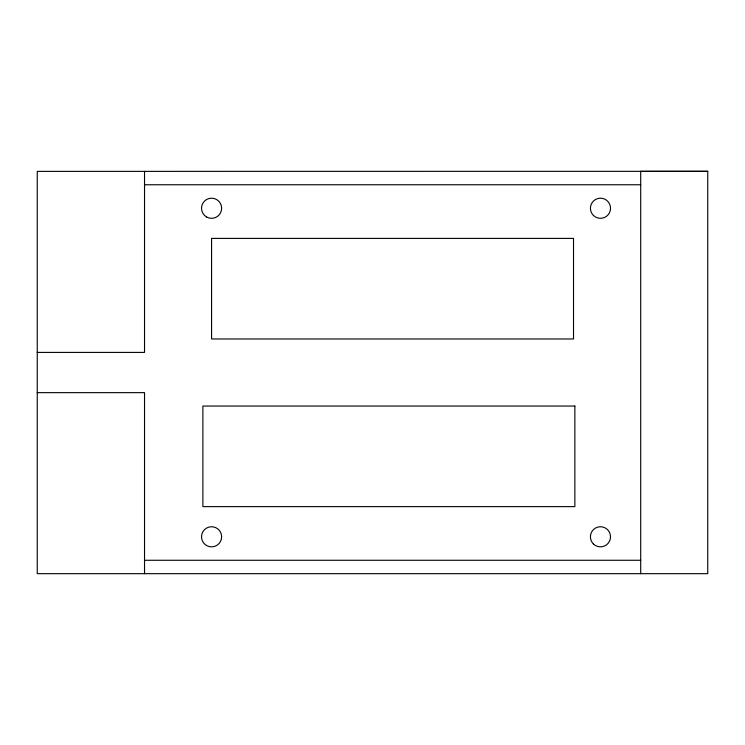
<?xml version="1.0" encoding="UTF-8"?>
<svg xmlns="http://www.w3.org/2000/svg" width="745" height="745" viewBox="0 0 745 745"><rect width="100%" height="100%" fill="white"/><g stroke="black" fill="none" stroke-linecap="round" stroke-linejoin="round"><path stroke-width="1.12" d="M707.75 171.322L37.25 171.378L37.25 573.678L707.75 573.678L707.75 171.322L640.7 171.35L640.7 573.678M144.53 184.76L640.7 184.76M37.25 352.413L144.53 352.413L144.53 171.378M37.25 392.643L144.53 392.643L144.53 573.678M144.53 560.268L640.7 560.268M573.52 238.4L211.58 238.4L211.58 338.975L573.52 338.975L573.52 238.4M574.87 406.053L202.882 406.053L202.882 506.628L574.87 506.628L574.87 406.053M593.393 543.943A10.058 10.058 0 0 0 610.192 539.361A10.058 10.058 0 0 0 597.825 527.097A10.058 10.058 0 0 0 593.393 543.943M593.476 215.482A10.058 10.058 0 0 0 610.23 210.705A10.058 10.058 0 0 0 597.714 198.58A10.058 10.058 0 0 0 593.476 215.482M206.551 216.963A10.058 10.058 0 0 0 221.638 208.255A10.058 10.058 0 0 0 206.551 199.548A10.058 10.058 0 0 0 206.551 216.963M206.551 545.508A10.058 10.058 0 0 0 221.638 536.8A10.058 10.058 0 0 0 206.551 528.093A10.058 10.058 0 0 0 206.551 545.508"/></g></svg>
